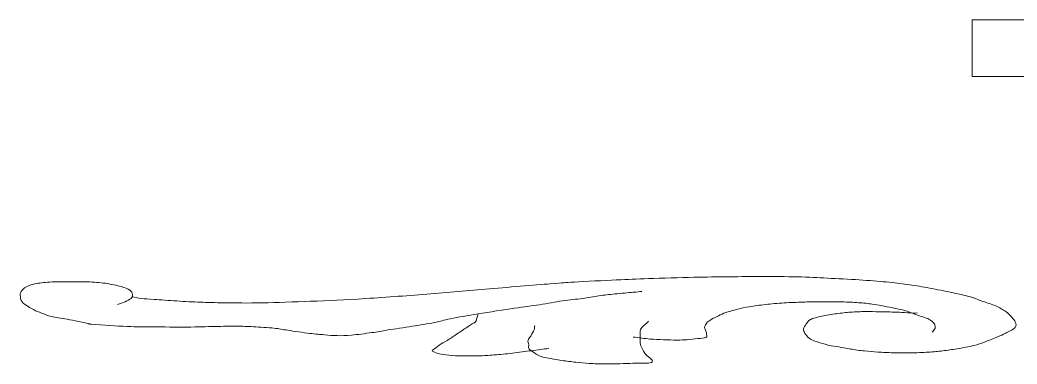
# Model space of a CAD drawing. Header units: millimetres. Extents: x -201 to 216, y -156 to 135.
# Drawn here: x -182.17 to -133.69, y -62.69 to -45.97 of the extents above; entities that cross this region are included whole.
import ezdxf

# ---------------------------------------------------------------- set-up
doc = ezdxf.new("R2010")
doc.units = ezdxf.units.MM
doc.header["$MEASUREMENT"] = 0
doc.layers.add('Camada 1', color=7, linetype='Continuous')

msp = doc.modelspace()

# ---------------------------------------------------------------- linework, layer by layer
at = {"layer": 'Camada 1', "color": 240, "lineweight": 9}
msp.add_lwpolyline([(-135.8784, -48.7232), (-131.238, -48.7232), (-131.238, -45.9732), (-135.8784, -45.9732), (-135.8784, -48.7232)], close=True, dxfattribs=at)
at = {"layer": 'Camada 1', "color": 250, "lineweight": 9}
for points, knots in [([(-138.5324, -60.2002), (-138.7394, -60.2407), (-139.3351, -60.1687), (-139.4824, -60.1658), (-139.4824, -60.1658), (-139.6299, -60.163), (-140.1049, -60.153), (-140.3669, -60.1486), (-140.3669, -60.1486), (-140.629, -60.1444), (-140.8191, -60.1372), (-141.0549, -60.1401), (-141.0549, -60.1401), (-141.2907, -60.1429), (-141.5386, -60.1485), (-141.7756, -60.1658), (-141.7756, -60.1658), (-142.0125, -60.1832), (-142.2281, -60.2101), (-142.4635, -60.2432), (-142.4635, -60.2432), (-142.699, -60.2762), (-142.9693, -60.3158), (-143.1842, -60.3635), (-143.1842, -60.3635), (-143.3991, -60.4112), (-143.6116, -60.4618), (-143.7411, -60.5268), (-143.7411, -60.5268), (-143.8706, -60.5917), (-143.8831, -60.6656), (-143.9376, -60.7415), (-143.9376, -60.7415), (-143.9922, -60.8175), (-144.0578, -60.9058), (-144.0687, -60.9821), (-144.0687, -60.9821), (-144.0797, -61.0585), (-144.0469, -61.1209), (-144.0032, -61.1969), (-144.0032, -61.1969), (-143.9595, -61.273), (-143.8885, -61.3749), (-143.8066, -61.4375), (-143.8066, -61.4375), (-143.7248, -61.5002), (-143.608, -61.5329), (-143.5171, -61.5684), (-143.5171, -61.5684), (-143.4261, -61.604), (-143.3926, -61.6123), (-143.2625, -61.6504), (-143.2625, -61.6504), (-143.1325, -61.6886), (-142.9094, -61.7591), (-142.7369, -61.7971), (-142.7369, -61.7971), (-142.5643, -61.8353), (-142.3949, -61.8496), (-142.2361, -61.877), (-142.2361, -61.877), (-142.0772, -61.9044), (-141.9723, -61.9316), (-141.7844, -61.9612), (-141.7844, -61.9612), (-141.5966, -61.9907), (-141.3337, -62.0296), (-141.111, -62.0537), (-141.111, -62.0537), (-140.8883, -62.0779), (-140.6871, -62.0911), (-140.4542, -62.1056), (-140.4542, -62.1056), (-140.2213, -62.1199), (-139.9787, -62.1336), (-139.7152, -62.14), (-139.7152, -62.14), (-139.4517, -62.1465), (-139.1633, -62.1494), (-138.8776, -62.1444), (-138.8776, -62.1444), (-138.5919, -62.1394), (-138.271, -62.1265), (-138.0071, -62.1099), (-138.0071, -62.1099), (-137.7433, -62.0933), (-137.5344, -62.0726), (-137.301, -62.0452), (-137.301, -62.0452), (-137.0675, -62.0177), (-136.8636, -61.9891), (-136.6113, -61.9459), (-136.6113, -61.9459), (-136.3589, -61.9026), (-136.0134, -61.8405), (-135.79, -61.7862), (-135.79, -61.7862), (-135.5667, -61.7319), (-135.4728, -61.6921), (-135.281, -61.6222), (-135.281, -61.6222), (-135.0893, -61.5524), (-134.813, -61.4396), (-134.6405, -61.3676), (-134.6405, -61.3676), (-134.468, -61.2957), (-134.3897, -61.2665), (-134.2464, -61.1907), (-134.2464, -61.1907), (-134.1032, -61.1149), (-133.8614, -61.0059), (-133.7824, -60.9134), (-133.7824, -60.9134), (-133.7035, -60.8208), (-133.755, -60.7318), (-133.7824, -60.647), (-133.7824, -60.647), (-133.8098, -60.5622), (-133.8697, -60.491), (-133.9462, -60.4064), (-133.9462, -60.4064), (-134.0228, -60.3218), (-134.1096, -60.2305), (-134.241, -60.1401), (-134.241, -60.1401), (-134.3725, -60.0496), (-134.546, -59.9485), (-134.7324, -59.8651), (-134.7324, -59.8651), (-134.9188, -59.7817), (-135.1255, -59.7219), (-135.3549, -59.6417), (-135.3549, -59.6417), (-135.5841, -59.5615), (-135.8501, -59.456), (-136.1083, -59.384), (-136.1083, -59.384), (-136.3665, -59.3119), (-136.5887, -59.2765), (-136.8945, -59.2121), (-136.8945, -59.2121), (-137.2002, -59.1476), (-137.6039, -59.0603), (-137.9428, -58.9973), (-137.9428, -58.9973), (-138.2817, -58.9342), (-138.5973, -58.8813), (-138.9256, -58.834), (-138.9256, -58.834), (-139.2538, -58.7867), (-139.5307, -58.751), (-139.9083, -58.7137), (-139.9083, -58.7137), (-140.2859, -58.6764), (-140.716, -58.6421), (-141.1859, -58.6106), (-141.1859, -58.6106), (-141.6558, -58.5791), (-142.2288, -58.5505), (-142.7256, -58.5247), (-142.7256, -58.5247), (-143.2224, -58.4989), (-143.6361, -58.4703), (-144.167, -58.456), (-144.167, -58.456), (-144.6979, -58.4416), (-145.3079, -58.4402), (-145.9032, -58.4388), (-145.9032, -58.4388), (-146.4985, -58.4374), (-147.1534, -58.4416), (-147.7377, -58.4473), (-147.7377, -58.4473), (-148.322, -58.4531), (-148.7641, -58.4588), (-149.4084, -58.4731), (-149.4084, -58.4731), (-150.0527, -58.4875), (-150.9751, -58.5118), (-151.6032, -58.5333), (-151.6032, -58.5333), (-152.2313, -58.5548), (-152.5751, -58.5734), (-153.1756, -58.602), (-153.1756, -58.602), (-153.7763, -58.6307), (-154.6713, -58.6736), (-155.2067, -58.7051), (-155.2067, -58.7051), (-155.7421, -58.7366), (-155.6654, -58.7337), (-156.386, -58.7911), (-156.386, -58.7911), (-157.1067, -58.8483), (-158.499, -58.9629), (-159.5309, -59.0488), (-159.5309, -59.0488), (-160.5628, -59.1347), (-161.5454, -59.2264), (-162.5775, -59.3066), (-162.5775, -59.3066), (-163.6095, -59.3868), (-164.7604, -59.4726), (-165.7223, -59.53), (-165.7223, -59.53), (-166.6842, -59.5873), (-167.5238, -59.6188), (-168.343, -59.6503), (-168.343, -59.6503), (-169.1623, -59.6818), (-169.9578, -59.709), (-170.6362, -59.719), (-170.6362, -59.719), (-171.3145, -59.729), (-171.9462, -59.7161), (-172.4051, -59.7104), (-172.4051, -59.7104), (-172.8641, -59.7048), (-173.0326, -59.699), (-173.3879, -59.6846), (-173.3879, -59.6846), (-173.7432, -59.6703), (-174.1576, -59.6474), (-174.5345, -59.6246), (-174.5345, -59.6246), (-174.9112, -59.6016), (-175.3588, -59.5672), (-175.6482, -59.5472), (-175.6482, -59.5472), (-175.9376, -59.5272), (-176.0863, -59.5284), (-176.2707, -59.5042), (-176.2707, -59.5042), (-176.455, -59.4801), (-176.5764, -59.4383), (-176.7293, -59.4054)], [0, 0, 0, 0, 0.0166667, 0.0166667, 0.0166667, 0.0166667, 0.0333333, 0.0333333, 0.0333333, 0.0333333, 0.05, 0.05, 0.05, 0.05, 0.0666667, 0.0666667, 0.0666667, 0.0666667, 0.0833333, 0.0833333, 0.0833333, 0.0833333, 0.1, 0.1, 0.1, 0.1, 0.1166667, 0.1166667, 0.1166667, 0.1166667, 0.1333333, 0.1333333, 0.1333333, 0.1333333, 0.15, 0.15, 0.15, 0.15, 0.1666667, 0.1666667, 0.1666667, 0.1666667, 0.1833333, 0.1833333, 0.1833333, 0.1833333, 0.2, 0.2, 0.2, 0.2, 0.2166667, 0.2166667, 0.2166667, 0.2166667, 0.2333333, 0.2333333, 0.2333333, 0.2333333, 0.25, 0.25, 0.25, 0.25, 0.2666667, 0.2666667, 0.2666667, 0.2666667, 0.2833333, 0.2833333, 0.2833333, 0.2833333, 0.3, 0.3, 0.3, 0.3, 0.3166667, 0.3166667, 0.3166667, 0.3166667, 0.3333333, 0.3333333, 0.3333333, 0.3333333, 0.35, 0.35, 0.35, 0.35, 0.3666667, 0.3666667, 0.3666667, 0.3666667, 0.3833333, 0.3833333, 0.3833333, 0.3833333, 0.4, 0.4, 0.4, 0.4, 0.4166667, 0.4166667, 0.4166667, 0.4166667, 0.4333333, 0.4333333, 0.4333333, 0.4333333, 0.45, 0.45, 0.45, 0.45, 0.4666667, 0.4666667, 0.4666667, 0.4666667, 0.4833333, 0.4833333, 0.4833333, 0.4833333, 0.5, 0.5, 0.5, 0.5, 0.5166667, 0.5166667, 0.5166667, 0.5166667, 0.5333333, 0.5333333, 0.5333333, 0.5333333, 0.55, 0.55, 0.55, 0.55, 0.5666667, 0.5666667, 0.5666667, 0.5666667, 0.5833333, 0.5833333, 0.5833333, 0.5833333, 0.6, 0.6, 0.6, 0.6, 0.6166667, 0.6166667, 0.6166667, 0.6166667, 0.6333333, 0.6333333, 0.6333333, 0.6333333, 0.65, 0.65, 0.65, 0.65, 0.6666667, 0.6666667, 0.6666667, 0.6666667, 0.6833333, 0.6833333, 0.6833333, 0.6833333, 0.7, 0.7, 0.7, 0.7, 0.7166667, 0.7166667, 0.7166667, 0.7166667, 0.7333333, 0.7333333, 0.7333333, 0.7333333, 0.75, 0.75, 0.75, 0.75, 0.7666667, 0.7666667, 0.7666667, 0.7666667, 0.7833333, 0.7833333, 0.7833333, 0.7833333, 0.8, 0.8, 0.8, 0.8, 0.8166667, 0.8166667, 0.8166667, 0.8166667, 0.8333333, 0.8333333, 0.8333333, 0.8333333, 0.85, 0.85, 0.85, 0.85, 0.8666667, 0.8666667, 0.8666667, 0.8666667, 0.8833333, 0.8833333, 0.8833333, 0.8833333, 0.9, 0.9, 0.9, 0.9, 0.9166667, 0.9166667, 0.9166667, 0.9166667, 0.9333333, 0.9333333, 0.9333333, 0.9333333, 0.95, 0.95, 0.95, 0.95, 0.9666667, 0.9666667, 0.9666667, 0.9666667, 1, 1, 1, 1]), ([(-177.4172, -59.7878), (-177.2971, -59.7448), (-177.1665, -59.7078), (-177.0569, -59.6589), (-177.0569, -59.6589), (-176.9472, -59.61), (-176.823, -59.5538), (-176.7621, -59.4957), (-176.7621, -59.4957), (-176.7011, -59.4375), (-176.6856, -59.383), (-176.6965, -59.3152), (-176.6965, -59.3152), (-176.7075, -59.2474), (-176.7324, -59.1579), (-176.8276, -59.0918), (-176.8276, -59.0918), (-176.9228, -59.0257), (-177.055, -58.9835), (-177.2534, -58.9285), (-177.2534, -58.9285), (-177.4518, -58.8736), (-177.7283, -58.8047), (-178.0069, -58.7653), (-178.0069, -58.7653), (-178.2855, -58.7258), (-178.5777, -58.7095), (-178.8914, -58.6965), (-178.8914, -58.6965), (-179.2051, -58.6835), (-179.5513, -58.6851), (-179.8742, -58.6879), (-179.8742, -58.6879), (-180.197, -58.6908), (-180.5463, -58.6933), (-180.8242, -58.7137), (-180.8242, -58.7137), (-181.102, -58.7341), (-181.3197, -58.7608), (-181.5121, -58.8083), (-181.5121, -58.8083), (-181.7044, -58.8557), (-181.8327, -58.919), (-181.9379, -58.9887), (-181.9379, -58.9887), (-182.0432, -59.0584), (-182.1015, -59.1357), (-182.1345, -59.2207), (-182.1345, -59.2207), (-182.1674, -59.3056), (-182.1563, -59.4109), (-182.1345, -59.4957), (-182.1345, -59.4957), (-182.1126, -59.5803), (-182.1079, -59.6353), (-182.0035, -59.7276), (-182.0035, -59.7276), (-181.8991, -59.8199), (-181.66, -59.9651), (-181.5121, -60.0456), (-181.5121, -60.0456), (-181.3642, -60.126), (-181.2665, -60.153), (-181.119, -60.2088), (-181.119, -60.2088), (-180.9715, -60.2646), (-180.8382, -60.3297), (-180.6276, -60.3807), (-180.6276, -60.3807), (-180.417, -60.4315), (-180.1964, -60.4478), (-179.8742, -60.5096), (-179.8742, -60.5096), (-179.5519, -60.5714), (-179.0886, -60.6706), (-178.6959, -60.7512)], [0, 0, 0, 0, 0.05, 0.05, 0.05, 0.05, 0.1, 0.1, 0.1, 0.1, 0.15, 0.15, 0.15, 0.15, 0.2, 0.2, 0.2, 0.2, 0.25, 0.25, 0.25, 0.25, 0.3, 0.3, 0.3, 0.3, 0.35, 0.35, 0.35, 0.35, 0.4, 0.4, 0.4, 0.4, 0.45, 0.45, 0.45, 0.45, 0.5, 0.5, 0.5, 0.5, 0.55, 0.55, 0.55, 0.55, 0.6, 0.6, 0.6, 0.6, 0.65, 0.65, 0.65, 0.65, 0.7, 0.7, 0.7, 0.7, 0.75, 0.75, 0.75, 0.75, 0.8, 0.8, 0.8, 0.8, 0.85, 0.85, 0.85, 0.85, 0.9, 0.9, 0.9, 0.9, 1, 1, 1, 1]), ([(-178.861, -60.741), (-178.8067, -60.7442), (-178.7517, -60.7476), (-178.6959, -60.7512), (-178.6959, -60.7512), (-178.1163, -60.7884), (-177.4494, -60.842), (-176.9503, -60.8636), (-176.9503, -60.8636), (-176.4512, -60.8851), (-176.1991, -60.8751), (-175.7139, -60.8799), (-175.7139, -60.8799), (-175.2286, -60.8849), (-174.5431, -60.8957), (-174.0387, -60.8929), (-174.0387, -60.8929), (-173.5344, -60.8901), (-173.0917, -60.8699), (-172.692, -60.8627), (-172.692, -60.8627), (-172.2924, -60.8555), (-171.9541, -60.8476), (-171.6411, -60.8497), (-171.6411, -60.8497), (-171.328, -60.8519), (-171.1243, -60.8598), (-170.8198, -60.8756), (-170.8198, -60.8756), (-170.5154, -60.8915), (-170.0997, -60.9157), (-169.818, -60.9447), (-169.818, -60.9447), (-169.5364, -60.9737), (-169.4343, -61.0062), (-169.1447, -61.0482), (-169.1447, -61.0482), (-168.8552, -61.0903), (-168.379, -61.1606), (-168.081, -61.1969), (-168.081, -61.1969), (-167.7829, -61.2333), (-167.5843, -61.2471), (-167.3602, -61.2657), (-167.3602, -61.2657), (-167.1362, -61.2843), (-166.9606, -61.3057), (-166.7379, -61.3086), (-166.7379, -61.3086), (-166.5151, -61.3115), (-166.3311, -61.3075), (-166.0499, -61.2829), (-166.0499, -61.2829), (-165.7686, -61.2583), (-165.3624, -61.2042), (-165.0671, -61.1625), (-165.0671, -61.1625), (-164.7718, -61.121), (-164.6085, -61.0852), (-164.2809, -61.0337), (-164.2809, -61.0337), (-163.9533, -60.9821), (-163.4783, -60.9134), (-163.1016, -60.8532), (-163.1016, -60.8532), (-162.7249, -60.7931), (-162.3329, -60.7346), (-162.0205, -60.6728), (-162.0205, -60.6728), (-161.7082, -60.611), (-161.5903, -60.5542), (-161.2343, -60.4838), (-161.2343, -60.4838), (-160.8784, -60.4134), (-160.41, -60.3363), (-159.8912, -60.2518), (-159.8912, -60.2518), (-159.3724, -60.1672), (-158.6191, -60.0513), (-158.1222, -59.9768), (-158.1222, -59.9768), (-157.6254, -59.9024), (-157.2981, -59.8651), (-156.9102, -59.805), (-156.9102, -59.805), (-156.5222, -59.7448), (-156.147, -59.6662), (-155.7963, -59.6159), (-155.7963, -59.6159), (-155.4458, -59.5657), (-155.1092, -59.5444), (-154.8136, -59.5042), (-154.8136, -59.5042), (-154.518, -59.464), (-154.2899, -59.4126), (-154.0274, -59.3753), (-154.0274, -59.3753), (-153.7648, -59.338), (-153.52, -59.3095), (-153.2412, -59.2808), (-153.2412, -59.2808), (-152.9624, -59.2522), (-152.5751, -59.2236), (-152.3567, -59.2035), (-152.3567, -59.2035), (-152.1383, -59.1834), (-152.0727, -59.1749), (-151.9308, -59.1606)], [0, 0, 0, 0, 0.0357143, 0.0357143, 0.0357143, 0.0357143, 0.0714286, 0.0714286, 0.0714286, 0.0714286, 0.1071429, 0.1071429, 0.1071429, 0.1071429, 0.1428571, 0.1428571, 0.1428571, 0.1428571, 0.1785714, 0.1785714, 0.1785714, 0.1785714, 0.2142857, 0.2142857, 0.2142857, 0.2142857, 0.25, 0.25, 0.25, 0.25, 0.2857143, 0.2857143, 0.2857143, 0.2857143, 0.3214286, 0.3214286, 0.3214286, 0.3214286, 0.3571429, 0.3571429, 0.3571429, 0.3571429, 0.3928571, 0.3928571, 0.3928571, 0.3928571, 0.4285714, 0.4285714, 0.4285714, 0.4285714, 0.4642857, 0.4642857, 0.4642857, 0.4642857, 0.5, 0.5, 0.5, 0.5, 0.5357143, 0.5357143, 0.5357143, 0.5357143, 0.5714286, 0.5714286, 0.5714286, 0.5714286, 0.6071429, 0.6071429, 0.6071429, 0.6071429, 0.6428571, 0.6428571, 0.6428571, 0.6428571, 0.6785714, 0.6785714, 0.6785714, 0.6785714, 0.7142857, 0.7142857, 0.7142857, 0.7142857, 0.75, 0.75, 0.75, 0.75, 0.7857143, 0.7857143, 0.7857143, 0.7857143, 0.8214286, 0.8214286, 0.8214286, 0.8214286, 0.8571429, 0.8571429, 0.8571429, 0.8571429, 0.8928571, 0.8928571, 0.8928571, 0.8928571, 0.9285714, 0.9285714, 0.9285714, 0.9285714, 1, 1, 1, 1]), ([(-152.3567, -61.3774), (-152.0837, -61.4089), (-151.7848, -61.4503), (-151.5377, -61.4719), (-151.5377, -61.4719), (-151.2906, -61.4935), (-151.1011, -61.4977), (-150.8825, -61.5063), (-150.8825, -61.5063), (-150.664, -61.5148), (-150.4197, -61.5235), (-150.2274, -61.5235), (-150.2274, -61.5235), (-150.035, -61.5235), (-149.9063, -61.5177), (-149.736, -61.5063), (-149.736, -61.5063), (-149.5657, -61.4947), (-149.3652, -61.4734), (-149.2118, -61.4547), (-149.2118, -61.4547), (-149.0585, -61.4361), (-148.8991, -61.4335), (-148.8187, -61.3946), (-148.8187, -61.3946), (-148.7384, -61.3556), (-148.786, -61.3002), (-148.786, -61.2485), (-148.786, -61.2485), (-148.786, -61.1969), (-148.8023, -61.1425), (-148.8187, -61.0852), (-148.8187, -61.0852), (-148.8351, -61.028), (-148.8906, -60.9714), (-148.8843, -60.9048), (-148.8843, -60.9048), (-148.8779, -60.8382), (-148.8157, -60.7394), (-148.7805, -60.6881), (-148.7805, -60.6881), (-148.7453, -60.6367), (-148.7272, -60.6345), (-148.6737, -60.5974), (-148.6737, -60.5974), (-148.6203, -60.5603), (-148.5382, -60.5087), (-148.4602, -60.4658), (-148.4602, -60.4658), (-148.3822, -60.423), (-148.3056, -60.3877), (-148.2057, -60.3407), (-148.2057, -60.3407), (-148.1057, -60.2935), (-147.9598, -60.2211), (-147.8608, -60.1831), (-147.8608, -60.1831), (-147.7618, -60.1451), (-147.713, -60.141), (-147.6145, -60.1141), (-147.6145, -60.1141), (-147.5159, -60.0871), (-147.423, -60.0568), (-147.2696, -60.0211), (-147.2696, -60.0211), (-147.1162, -59.9855), (-146.9204, -59.938), (-146.6948, -59.9004), (-146.6948, -59.9004), (-146.4694, -59.8628), (-146.2028, -59.8278), (-145.923, -59.7968), (-145.923, -59.7968), (-145.6432, -59.7658), (-145.3248, -59.7342), (-145.0197, -59.7148), (-145.0197, -59.7148), (-144.7145, -59.6953), (-144.3791, -59.6896), (-144.1, -59.6803), (-144.1, -59.6803), (-143.8209, -59.6709), (-143.66, -59.6608), (-143.3446, -59.6587), (-143.3446, -59.6587), (-143.0292, -59.6566), (-142.5353, -59.6594), (-142.2114, -59.6673), (-142.2114, -59.6673), (-141.8875, -59.6753), (-141.6541, -59.6881), (-141.4067, -59.7062), (-141.4067, -59.7062), (-141.1592, -59.7242), (-140.9287, -59.7491), (-140.7334, -59.7752), (-140.7334, -59.7752), (-140.538, -59.8013), (-140.493, -59.8121), (-140.2407, -59.8615), (-140.2407, -59.8615), (-139.9883, -59.9109), (-139.4952, -59.9997), (-139.2204, -60.0713), (-139.2204, -60.0713), (-138.9455, -60.143), (-138.8134, -60.2146), (-138.6058, -60.2877), (-138.6058, -60.2877), (-138.3984, -60.3607), (-138.1264, -60.4343), (-137.9756, -60.5096), (-137.9756, -60.5096), (-137.8247, -60.5848), (-137.763, -60.6593), (-137.7135, -60.733), (-137.7135, -60.733), (-137.6639, -60.8066), (-137.6642, -60.8801), (-137.6807, -60.9478), (-137.6807, -60.9478), (-137.6972, -61.0155), (-137.7681, -61.0738), (-137.8117, -61.1368)], [0, 0, 0, 0, 0.03125, 0.03125, 0.03125, 0.03125, 0.0625, 0.0625, 0.0625, 0.0625, 0.09375, 0.09375, 0.09375, 0.09375, 0.125, 0.125, 0.125, 0.125, 0.15625, 0.15625, 0.15625, 0.15625, 0.1875, 0.1875, 0.1875, 0.1875, 0.21875, 0.21875, 0.21875, 0.21875, 0.25, 0.25, 0.25, 0.25, 0.28125, 0.28125, 0.28125, 0.28125, 0.3125, 0.3125, 0.3125, 0.3125, 0.34375, 0.34375, 0.34375, 0.34375, 0.375, 0.375, 0.375, 0.375, 0.40625, 0.40625, 0.40625, 0.40625, 0.4375, 0.4375, 0.4375, 0.4375, 0.46875, 0.46875, 0.46875, 0.46875, 0.5, 0.5, 0.5, 0.5, 0.53125, 0.53125, 0.53125, 0.53125, 0.5625, 0.5625, 0.5625, 0.5625, 0.59375, 0.59375, 0.59375, 0.59375, 0.625, 0.625, 0.625, 0.625, 0.65625, 0.65625, 0.65625, 0.65625, 0.6875, 0.6875, 0.6875, 0.6875, 0.71875, 0.71875, 0.71875, 0.71875, 0.75, 0.75, 0.75, 0.75, 0.78125, 0.78125, 0.78125, 0.78125, 0.8125, 0.8125, 0.8125, 0.8125, 0.84375, 0.84375, 0.84375, 0.84375, 0.875, 0.875, 0.875, 0.875, 0.90625, 0.90625, 0.90625, 0.90625, 0.9375, 0.9375, 0.9375, 0.9375, 1, 1, 1, 1]), ([(-156.4516, -61.9273), (-156.7355, -61.9645), (-157.0085, -62.0003), (-157.3033, -62.039), (-157.3033, -62.039), (-157.5981, -62.0776), (-157.9199, -62.1249), (-158.2205, -62.1593), (-158.2205, -62.1593), (-158.5212, -62.1937), (-158.8259, -62.2237), (-159.105, -62.2452), (-159.105, -62.2452), (-159.3841, -62.2668), (-159.6059, -62.281), (-159.8912, -62.2881), (-159.8912, -62.2881), (-160.1766, -62.2954), (-160.5446, -62.2954), (-160.8085, -62.2881), (-160.8085, -62.2881), (-161.0724, -62.281), (-161.2855, -62.2657), (-161.4637, -62.2452), (-161.4637, -62.2452), (-161.6418, -62.2248), (-161.7456, -62.2), (-161.8568, -62.1679), (-161.8568, -62.1679), (-161.9679, -62.1358), (-162.0894, -62.0964), (-162.1188, -62.0562), (-162.1188, -62.0562), (-162.1482, -62.016), (-162.0917, -62.0018), (-162.0205, -61.9445), (-162.0205, -61.9445), (-161.9495, -61.8872), (-161.8131, -61.7898), (-161.693, -61.7125), (-161.693, -61.7125), (-161.5729, -61.6351), (-161.4418, -61.5707), (-161.2999, -61.4805), (-161.2999, -61.4805), (-161.1579, -61.3903), (-160.9941, -61.2728), (-160.8412, -61.1712), (-160.8412, -61.1712), (-160.6884, -61.0695), (-160.5191, -60.9607), (-160.3826, -60.8704), (-160.3826, -60.8704), (-160.2461, -60.7802), (-160.0938, -60.6977), (-160.0223, -60.6298), (-160.0223, -60.6298), (-159.9507, -60.562), (-159.9786, -60.5296), (-159.9568, -60.4666), (-159.9568, -60.4666), (-159.9349, -60.4036), (-159.913, -60.3234), (-159.8912, -60.2518)], [0, 0, 0, 0, 0.0588235, 0.0588235, 0.0588235, 0.0588235, 0.1176471, 0.1176471, 0.1176471, 0.1176471, 0.1764706, 0.1764706, 0.1764706, 0.1764706, 0.2352941, 0.2352941, 0.2352941, 0.2352941, 0.2941176, 0.2941176, 0.2941176, 0.2941176, 0.3529412, 0.3529412, 0.3529412, 0.3529412, 0.4117647, 0.4117647, 0.4117647, 0.4117647, 0.4705882, 0.4705882, 0.4705882, 0.4705882, 0.5294118, 0.5294118, 0.5294118, 0.5294118, 0.5882353, 0.5882353, 0.5882353, 0.5882353, 0.6470588, 0.6470588, 0.6470588, 0.6470588, 0.7058824, 0.7058824, 0.7058824, 0.7058824, 0.7647059, 0.7647059, 0.7647059, 0.7647059, 0.8235294, 0.8235294, 0.8235294, 0.8235294, 0.8823529, 0.8823529, 0.8823529, 0.8823529, 1, 1, 1, 1]), ([(-157.1395, -60.8189), (-157.1504, -60.8876), (-157.1395, -60.9405), (-157.1722, -61.0251), (-157.1722, -61.0251), (-157.205, -61.1097), (-157.2869, -61.2413), (-157.336, -61.3258), (-157.336, -61.3258), (-157.3852, -61.4103), (-157.4507, -61.4615), (-157.4671, -61.532), (-157.4671, -61.532), (-157.4835, -61.6026), (-157.4398, -61.6795), (-157.4343, -61.7469), (-157.4343, -61.7469), (-157.4288, -61.8142), (-157.4564, -61.8866), (-157.4343, -61.9359), (-157.4343, -61.9359), (-157.4123, -61.9852), (-157.3797, -61.9846), (-157.3033, -62.039), (-157.3033, -62.039), (-157.2268, -62.0934), (-157.1031, -62.2028), (-156.9757, -62.2624), (-156.9757, -62.2624), (-156.8482, -62.322), (-156.7429, -62.3494), (-156.5499, -62.3913), (-156.5499, -62.3913), (-156.3568, -62.4332), (-156.0649, -62.4765), (-155.8291, -62.5116), (-155.8291, -62.5116), (-155.5933, -62.5467), (-155.3588, -62.5774), (-155.1361, -62.6019), (-155.1361, -62.6019), (-154.9134, -62.6263), (-154.7265, -62.6442), (-154.4957, -62.6579), (-154.4957, -62.6579), (-154.2648, -62.6716), (-153.9516, -62.6802), (-153.7566, -62.6839), (-153.7566, -62.6839), (-153.5617, -62.6874), (-153.5104, -62.6839), (-153.3296, -62.6795), (-153.3296, -62.6795), (-153.1488, -62.6752), (-152.8806, -62.6644), (-152.6727, -62.6579), (-152.6727, -62.6579), (-152.4647, -62.6515), (-152.2908, -62.6537), (-152.0815, -62.6407), (-152.0815, -62.6407), (-151.8721, -62.6276), (-151.4908, -62.6756), (-151.4246, -62.5803), (-151.4246, -62.5803), (-151.3584, -62.485), (-151.6872, -62.2998), (-151.7695, -62.1919), (-151.7695, -62.1919), (-151.8517, -62.0839), (-151.8762, -62.0214), (-151.9173, -61.933), (-151.9173, -61.933), (-151.9583, -61.8444), (-151.9995, -61.7691), (-152.0159, -61.6611), (-152.0159, -61.6611), (-152.0322, -61.553), (-152.0191, -61.393), (-152.0159, -61.2856), (-152.0159, -61.2856), (-152.0127, -61.1782), (-152.027, -61.096), (-151.9963, -61.0165), (-151.9963, -61.0165), (-151.9657, -60.937), (-151.8981, -60.8776), (-151.8325, -60.8103), (-151.8325, -60.8103), (-151.767, -60.7429), (-151.6796, -60.6785), (-151.6032, -60.6126)], [0, 0, 0, 0, 0.0416667, 0.0416667, 0.0416667, 0.0416667, 0.0833333, 0.0833333, 0.0833333, 0.0833333, 0.125, 0.125, 0.125, 0.125, 0.1666667, 0.1666667, 0.1666667, 0.1666667, 0.2083333, 0.2083333, 0.2083333, 0.2083333, 0.25, 0.25, 0.25, 0.25, 0.2916667, 0.2916667, 0.2916667, 0.2916667, 0.3333333, 0.3333333, 0.3333333, 0.3333333, 0.375, 0.375, 0.375, 0.375, 0.4166667, 0.4166667, 0.4166667, 0.4166667, 0.4583333, 0.4583333, 0.4583333, 0.4583333, 0.5, 0.5, 0.5, 0.5, 0.5416667, 0.5416667, 0.5416667, 0.5416667, 0.5833333, 0.5833333, 0.5833333, 0.5833333, 0.625, 0.625, 0.625, 0.625, 0.6666667, 0.6666667, 0.6666667, 0.6666667, 0.7083333, 0.7083333, 0.7083333, 0.7083333, 0.75, 0.75, 0.75, 0.75, 0.7916667, 0.7916667, 0.7916667, 0.7916667, 0.8333333, 0.8333333, 0.8333333, 0.8333333, 0.875, 0.875, 0.875, 0.875, 0.9166667, 0.9166667, 0.9166667, 0.9166667, 1, 1, 1, 1])]:
    msp.add_open_spline(points, degree=3, knots=knots, dxfattribs=at)

doc.saveas('drawing.dxf')
